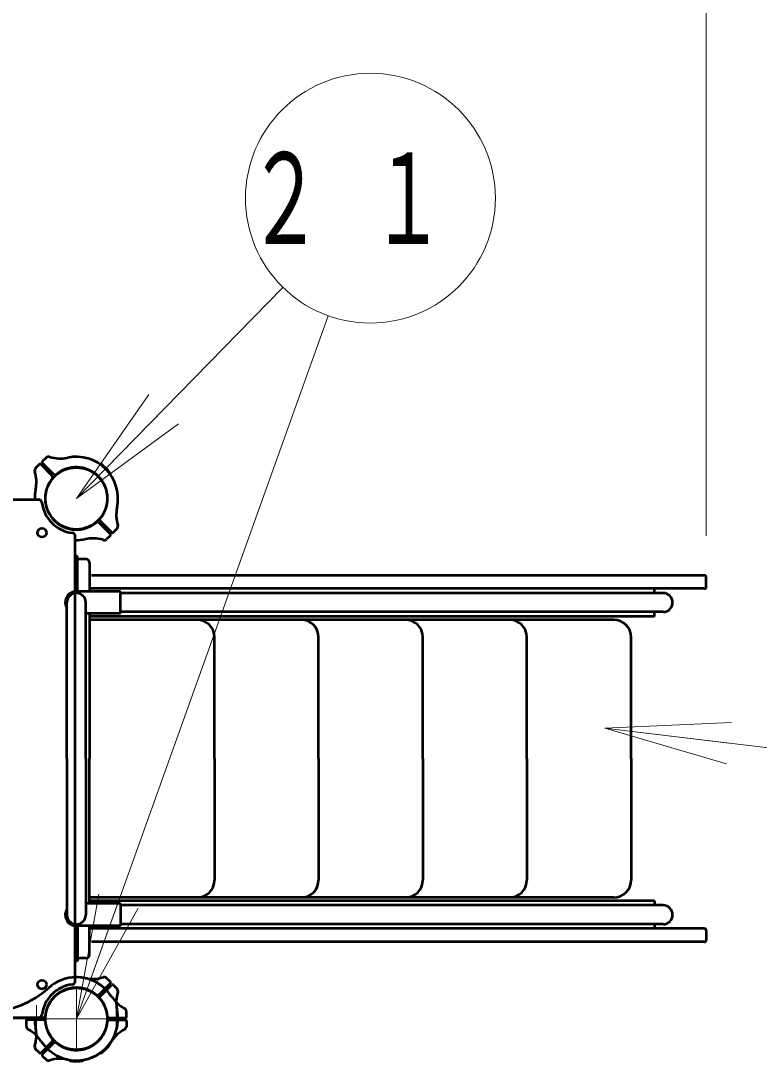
# Model space of a CAD drawing. Units: millimetres on the paper, scale 1:60. Extents: x -385 to 0, y -594 to 267.
# Drawn here: x -199.19 to -181.46, y 113.7 to 138.69 of the extents above; entities that cross this region are included whole.
import ezdxf

# ---------------------------------------------------------------- set-up
doc = ezdxf.new("R2010")
doc.units = ezdxf.units.MM
doc.linetypes.add('USER2', pattern=[6, 3, -1, 1, -1])
doc.layers.add('LY_3', color=140, linetype='Continuous', lineweight=50)
doc.styles.add('ＭＳ ゴシック', font='')
doc.styles.get('ＭＳ ゴシック').set_extended_font_data('MS Gothic')

msp = doc.modelspace()

# ---------------------------------------------------------------- linework, layer by layer
at = {"layer": 'LY_3', "color": 7, "lineweight": 13}
for p, q in [((-182.733, 126.317), (-182.733, 231.46)), ((-182.733, 126.317), (-182.733, 231.46)), ((-197.856, 127.217), (-192.895, 132.285)), ((-197.856, 114.717), (-191.808, 131.604)), ((-197.856, 127.217), (-196.115, 129.711)), ((-197.856, 127.217), (-195.758, 129.361)), ((-195.4, 129.011), (-197.856, 127.217)), ((-185.166, 121.701), (-182.128, 121.836)), ((-185.166, 121.701), (-182.188, 121.34)), ((-182.248, 120.843), (-185.166, 121.701)), ((-185.166, 121.701), (-177.535, 120.776)), ((-197.856, 114.717), (-197.316, 117.71)), ((-197.856, 114.717), (-196.845, 117.541)), ((-196.374, 117.373), (-197.856, 114.717))]:
    msp.add_line(p, q, dxfattribs=at)
at = {"layer": 'LY_3'}
for p, q in [((-198.668, 128.113), (-198.572, 128.202)), ((-198.668, 128.113), (-198.572, 128.202)), ((-198.752, 128.029), (-198.841, 127.933)), ((-198.752, 128.029), (-198.841, 127.933)), ((-198.426, 127.752), (-198.704, 128.029)), ((-198.426, 127.752), (-198.704, 128.029)), ((-198.391, 127.787), (-198.669, 128.065)), ((-198.391, 127.787), (-198.669, 128.065)), ((-197.277, 128.032), (-197.275, 128.034)), ((-197.277, 128.032), (-197.275, 128.034)), ((-197.041, 127.796), (-197.039, 127.798)), ((-197.041, 127.796), (-197.039, 127.798)), ((-216.946, 127.192), (-198.767, 127.192)), ((-197.322, 126.647), (-197.044, 126.369)), ((-197.322, 126.647), (-197.044, 126.369)), ((-197.286, 126.682), (-197.009, 126.405)), ((-197.286, 126.682), (-197.009, 126.405)), ((-196.961, 126.406), (-196.878, 126.494)), ((-196.961, 126.406), (-196.878, 126.494)), ((-197.881, 115.627), (-197.881, 126.307)), ((-197.045, 126.321), (-197.134, 126.239)), ((-197.045, 126.321), (-197.134, 126.239)), ((-197.83, 125.834), (-197.883, 125.834)), ((-197.883, 124.942), (-197.883, 125.834)), ((-197.83, 124.942), (-197.83, 125.834)), ((-197.623, 125.759), (-197.773, 125.759)), ((-197.54, 125.675), (-197.54, 124.984)), ((-182.783, 125.367), (-197.49, 125.367)), ((-182.733, 125.1), (-182.733, 125.317)), ((-196.796, 124.984), (-197.83, 124.984)), ((-182.783, 125.05), (-197.54, 125.05)), ((-196.796, 124.45), (-196.796, 124.984)), ((-183.973, 124.944), (-183.973, 125.05)), ((-198.083, 120.967), (-198.083, 124.717)), ((-197.63, 120.967), (-197.63, 124.717)), ((-183.769, 124.944), (-196.796, 124.944)), ((-196.796, 124.45), (-197.63, 124.45)), ((-197.54, 124.45), (-197.54, 120.967)), ((-183.769, 124.49), (-196.796, 124.49)), ((-183.973, 124.384), (-183.973, 124.49)), ((-183.973, 124.384), (-197.54, 124.384)), ((-184.956, 124.3), (-197.54, 124.3)), ((-194.54, 120.967), (-194.54, 123.884)), ((-192.04, 120.967), (-192.04, 123.884)), ((-189.54, 120.967), (-189.54, 123.884)), ((-187.04, 120.967), (-187.04, 123.884)), ((-184.54, 120.967), (-184.54, 123.884)), ((-198.083, 120.967), (-198.083, 117.217)), ((-197.63, 120.967), (-197.63, 117.217)), ((-197.54, 117.484), (-197.54, 120.967)), ((-194.54, 120.967), (-194.54, 118.05)), ((-192.04, 120.967), (-192.04, 118.05)), ((-189.54, 120.967), (-189.54, 118.05)), ((-187.04, 120.967), (-187.04, 118.05)), ((-184.54, 120.967), (-184.54, 118.05)), ((-196.796, 117.484), (-197.63, 117.484)), ((-184.956, 117.634), (-197.54, 117.634)), ((-183.973, 117.55), (-197.54, 117.55)), ((-196.796, 117.484), (-196.796, 116.95)), ((-183.973, 117.55), (-183.973, 117.444)), ((-183.769, 117.444), (-196.796, 117.444)), ((-197.883, 116.992), (-197.883, 116.1)), ((-197.83, 116.992), (-197.83, 116.1)), ((-196.796, 116.95), (-197.83, 116.95)), ((-197.54, 116.259), (-197.54, 116.95)), ((-183.769, 116.99), (-196.796, 116.99)), ((-183.973, 116.99), (-183.973, 116.884)), ((-182.783, 116.884), (-197.54, 116.884)), ((-182.733, 116.834), (-182.733, 116.617)), ((-182.783, 116.567), (-197.49, 116.567)), ((-197.83, 116.1), (-197.883, 116.1)), ((-197.623, 116.175), (-197.773, 116.175)), ((-197.322, 115.287), (-197.044, 115.565)), ((-197.286, 115.252), (-197.009, 115.529)), ((-197.045, 115.613), (-197.134, 115.695)), ((-196.961, 115.529), (-196.878, 115.44)), ((-216.946, 114.742), (-198.767, 114.742)), ((-198.638, 114.742), (-199.947, 114.742)), ((-198.638, 114.742), (-199.947, 114.742)), ((-197.075, 114.742), (-196.683, 114.742)), ((-197.075, 114.742), (-196.683, 114.742)), ((-196.649, 114.777), (-196.653, 114.898)), ((-196.649, 114.777), (-196.653, 114.898)), ((-199.063, 114.658), (-199.059, 114.536)), ((-199.063, 114.658), (-199.059, 114.536)), ((-198.638, 114.692), (-199.03, 114.692)), ((-198.638, 114.692), (-199.03, 114.692)), ((-197.075, 114.692), (-196.683, 114.692)), ((-197.075, 114.692), (-196.683, 114.692)), ((-196.649, 114.658), (-196.654, 114.527)), ((-196.649, 114.658), (-196.654, 114.527)), ((-198.752, 113.906), (-198.841, 114.001)), ((-198.426, 114.182), (-198.704, 113.905)), ((-198.391, 114.147), (-198.669, 113.869)), ((-197.041, 114.138), (-197.039, 114.136)), ((-198.668, 113.821), (-198.572, 113.732)), ((-198.023, 113.731), (-198.023, 113.728)), ((-198.023, 113.731), (-198.023, 113.728)), ((-197.69, 113.731), (-197.69, 113.728)), ((-197.69, 113.731), (-197.69, 113.728)), ((-197.277, 113.902), (-197.275, 113.9))]:
    msp.add_line(p, q, dxfattribs=at)
at = {"layer": 'LY_3', "color": 7, "linetype": 'USER2', "lineweight": 13}
for p, q in [((-197.856, 115.467), (-197.856, 113.967)), ((-197.856, 115.467), (-197.856, 113.967)), ((-198.815, 114.385), (-198.815, 115.049)), ((-198.815, 114.385), (-198.815, 115.049)), ((-196.898, 114.385), (-196.898, 115.049)), ((-196.898, 114.385), (-196.898, 115.049)), ((-197.106, 114.717), (-198.606, 114.717)), ((-197.106, 114.717), (-198.606, 114.717))]:
    msp.add_line(p, q, dxfattribs=at)
at = {"layer": 'LY_3', "color": 7, "lineweight": 13}
msp.add_circle((-190.796, 134.429), 3, dxfattribs=at)
at = {"layer": 'LY_3'}
for centre, radius in [((-197.856, 127.217), 0.743), ((-198.681, 126.392), 0.108), ((-198.681, 115.542), 0.108), ((-197.856, 114.717), 0.743)]:
    msp.add_circle(centre, radius, dxfattribs=at)
for centre, radius, start, end in [((-198.522, 128.134), 0.0833, 72.4588, 133), ((-198.522, 128.134), 0.0833, 72.4588, 133), ((-198.246, 129.009), 0.833, 252.4588, 282.2728), ((-198.246, 129.009), 0.833, 252.4588, 282.2728), ((-197.856, 127.217), 1, 45, 102.2728), ((-197.856, 127.217), 1, 45, 102.2728), ((-198.728, 128.006), 0.0333, 45, 137), ((-198.728, 128.006), 0.0333, 45, 137), ((-198.645, 128.088), 0.0333, 133, 225), ((-198.645, 128.088), 0.0333, 133, 225), ((-197.856, 127.217), 0.75, 45, 130.7293), ((-197.856, 127.217), 0.75, 319.2707, 130.7293), ((-197.263, 128.022), 0.0167, 53.6269, 135), ((-197.263, 128.022), 0.0167, 53.6269, 135), ((-197.856, 127.217), 1.017, 45, 53.6269), ((-197.856, 127.217), 1.017, 45, 53.6269), ((-198.774, 127.883), 0.0833, 137, 197.5412), ((-198.774, 127.883), 0.0833, 137, 197.5412), ((-199.648, 127.607), 0.833, 347.7272, 17.5412), ((-199.648, 127.607), 0.833, 347.7272, 17.5412), ((-197.856, 127.217), 0.75, 139.2707, 225), ((-197.856, 127.217), 0.75, 139.2707, 310.7293), ((-198.45, 127.728), 0.0333, 319.2707, 45), ((-198.45, 127.728), 0.0333, 319.2707, 45), ((-198.367, 127.811), 0.0333, 225, 310.7293), ((-198.367, 127.811), 0.0333, 225, 310.7293), ((-197.856, 127.217), 0.75, 319.2707, 45), ((-197.856, 127.217), 1, 347.7272, 45), ((-197.856, 127.217), 1, 347.7272, 45), ((-197.856, 127.217), 1.017, 36.3731, 45), ((-197.856, 127.217), 1.017, 36.3731, 45), ((-197.051, 127.81), 0.0167, 315, 36.3731), ((-197.051, 127.81), 0.0167, 315, 36.3731), ((-197.856, 127.217), 1, 167.7272, 181.4325), ((-197.856, 127.217), 1, 167.7272, 181.4325), ((-198.767, 127.109), 0.0833, 6.7872, 90), ((-197.856, 127.217), 0.833, 186.7872, 263.2128), ((-196.065, 126.827), 0.833, 167.7272, 197.5412), ((-196.065, 126.827), 0.833, 167.7272, 197.5412), ((-197.263, 126.706), 0.0333, 139.2707, 225), ((-197.263, 126.706), 0.0333, 139.2707, 225), ((-197.856, 127.217), 0.75, 225, 310.7293), ((-197.345, 126.623), 0.0333, 45, 130.7293), ((-197.345, 126.623), 0.0333, 45, 130.7293), ((-196.939, 126.551), 0.0833, 317, 17.5412), ((-196.939, 126.551), 0.0833, 317, 17.5412), ((-197.965, 126.307), 0.0833, 0, 83.2128), ((-197.856, 127.217), 1, 268.5675, 282.2728), ((-197.856, 127.217), 1, 268.5675, 282.2728), ((-197.467, 125.426), 0.833, 72.4588, 102.2728), ((-197.467, 125.426), 0.833, 72.4588, 102.2728), ((-197.19, 126.3), 0.0833, 252.4588, 313), ((-197.19, 126.3), 0.0833, 252.4588, 313), ((-197.068, 126.346), 0.0333, 313, 45), ((-197.068, 126.346), 0.0333, 313, 45), ((-196.985, 126.428), 0.0333, 225, 317), ((-196.985, 126.428), 0.0333, 225, 317), ((-197.773, 125.675), 0.0833, 90, 132.8436), ((-197.623, 125.675), 0.0833, 0, 90), ((-182.783, 125.317), 0.05, 0, 90), ((-197.856, 124.717), 0.267, 95.7392, 211.7883), ((-182.783, 125.1), 0.05, 270, 0), ((-197.856, 124.717), 0.227, 0, 180), ((-183.769, 124.717), 0.227, 270, 90), ((-194.956, 123.884), 0.417, 0, 90), ((-192.456, 123.884), 0.417, 0, 90), ((-189.956, 123.884), 0.417, 0, 90), ((-187.456, 123.884), 0.417, 0, 90), ((-184.956, 123.884), 0.417, 0, 90), ((-194.956, 118.05), 0.417, 270, 0), ((-192.456, 118.05), 0.417, 270, 0), ((-189.956, 118.05), 0.417, 270, 0), ((-187.456, 118.05), 0.417, 270, 0), ((-184.956, 118.05), 0.417, 270, 0), ((-197.856, 117.217), 0.267, 148.2117, 264.2608), ((-197.856, 117.217), 0.227, 180, 0), ((-183.769, 117.217), 0.227, 270, 90), ((-182.783, 116.834), 0.05, 0, 90), ((-182.783, 116.617), 0.05, 270, 0), ((-197.623, 116.259), 0.0833, 270, 0), ((-197.773, 116.259), 0.0833, 227.1564, 270), ((-197.856, 114.717), 1, 90, 132.2172), ((-197.856, 114.717), 1, 90, 132.2172), ((-197.856, 114.717), 1, 77.7272, 91.4325), ((-197.856, 114.717), 1, 32.7272, 90), ((-197.856, 114.717), 1, 32.7272, 90), ((-197.467, 116.509), 0.833, 257.7272, 287.5412), ((-197.19, 115.634), 0.0833, 47, 107.5412), ((-199.984, 117.062), 2.167, 271.0842, 312.2172), ((-199.984, 117.062), 2.167, 271.0842, 312.2172), ((-197.856, 114.717), 0.833, 96.7872, 173.2128), ((-197.856, 114.717), 0.75, 49.2707, 220.7293), ((-197.856, 114.717), 0.75, 90, 175.7293), ((-197.856, 114.717), 0.75, 90, 175.7293), ((-197.965, 115.627), 0.0833, 276.7872, 0), ((-197.856, 114.717), 0.75, 4.2707, 90), ((-197.856, 114.717), 0.75, 4.2707, 90), ((-197.068, 115.588), 0.0333, 315, 47), ((-196.985, 115.506), 0.0333, 43, 135), ((-197.856, 114.717), 0.75, 229.2707, 40.7293), ((-197.345, 115.311), 0.0333, 229.2707, 315), ((-197.263, 115.228), 0.0333, 135, 220.7293), ((-196.314, 115.708), 0.833, 212.7272, 242.5412), ((-196.314, 115.708), 0.833, 212.7272, 242.5412), ((-196.065, 115.107), 0.833, 162.4588, 192.2728), ((-196.939, 115.383), 0.0833, 342.4588, 43), ((-196.737, 114.895), 0.0833, 2, 62.5412), ((-196.737, 114.895), 0.0833, 2, 62.5412), ((-196.737, 114.895), 0.0833, 2, 62.5412), ((-196.737, 114.895), 0.0833, 2, 62.5412), ((-197.856, 114.717), 1, 178.5675, 192.2728), ((-198.767, 114.825), 0.0833, 270, 353.2128), ((-198.638, 114.775), 0.0333, 270, 355.7293), ((-198.638, 114.775), 0.0333, 270, 355.7293), ((-197.856, 114.717), 1, 315, 12.2728), ((-197.075, 114.775), 0.0333, 184.2707, 270), ((-197.075, 114.775), 0.0333, 184.2707, 270), ((-196.683, 114.775), 0.0333, 270, 2), ((-196.683, 114.775), 0.0333, 270, 2), ((-199.03, 114.659), 0.0333, 90, 182), ((-199.03, 114.659), 0.0333, 90, 182), ((-198.976, 114.539), 0.0833, 182, 242.5412), ((-198.976, 114.539), 0.0833, 182, 242.5412), ((-199.399, 113.726), 0.833, 32.7272, 62.5412), ((-199.399, 113.726), 0.833, 32.7272, 62.5412), ((-199.648, 114.327), 0.833, 342.4588, 12.2728), ((-198.638, 114.659), 0.0333, 4.2707, 90), ((-198.638, 114.659), 0.0333, 4.2707, 90), ((-197.856, 114.717), 0.75, 184.2707, 270), ((-197.856, 114.717), 0.75, 184.2707, 270), ((-197.856, 114.717), 0.75, 270, 355.7293), ((-197.856, 114.717), 0.75, 270, 355.7293), ((-197.075, 114.659), 0.0333, 90, 175.7293), ((-197.075, 114.659), 0.0333, 90, 175.7293), ((-196.314, 113.726), 0.833, 117.4588, 147.2728), ((-196.314, 113.726), 0.833, 117.4588, 147.2728), ((-196.737, 114.539), 0.0833, 297.4588, 358), ((-196.737, 114.539), 0.0833, 297.4588, 358), ((-196.683, 114.659), 0.0333, 358, 90), ((-196.683, 114.659), 0.0333, 358, 90), ((-198.45, 114.206), 0.0333, 315, 40.7293), ((-198.774, 114.051), 0.0833, 162.4588, 223), ((-197.856, 114.717), 1, 212.7272, 270), ((-197.856, 114.717), 1, 212.7272, 270), ((-198.367, 114.123), 0.0333, 49.2707, 135), ((-197.856, 114.717), 1, 257.7272, 315), ((-197.856, 114.717), 1, 270, 327.2728), ((-197.856, 114.717), 1, 270, 327.2728), ((-197.856, 114.717), 1.017, 306.3731, 315), ((-197.856, 114.717), 1.017, 315, 323.6269), ((-197.051, 114.124), 0.0167, 323.6269, 45), ((-198.728, 113.928), 0.0333, 223, 315), ((-198.645, 113.846), 0.0333, 135, 227), ((-198.522, 113.8), 0.0833, 227, 287.5412), ((-198.246, 112.926), 0.833, 77.7272, 107.5412), ((-198.006, 113.728), 0.0167, 180, 261.3731), ((-198.006, 113.728), 0.0167, 180, 261.3731), ((-197.856, 114.717), 1.017, 261.3731, 270), ((-197.856, 114.717), 1.017, 261.3731, 270), ((-197.856, 114.717), 1.017, 270, 278.6269), ((-197.856, 114.717), 1.017, 270, 278.6269), ((-197.706, 113.728), 0.0167, 278.6269, 0), ((-197.706, 113.728), 0.0167, 278.6269, 0), ((-197.263, 113.912), 0.0167, 225, 306.3731)]:
    msp.add_arc(centre, radius, start, end, dxfattribs=at)

# ---------------------------------------------------------------- texts
at = {"layer": 'LY_3', "color": 7, "insert": (-190.796, 134.429), "char_height": 2.199, "attachment_point": 5, "style": 'ＭＳ ゴシック'}
msp.add_mtext('\\T1.64;\\W0.6;２１', dxfattribs=at)

doc.saveas('drawing.dxf')
